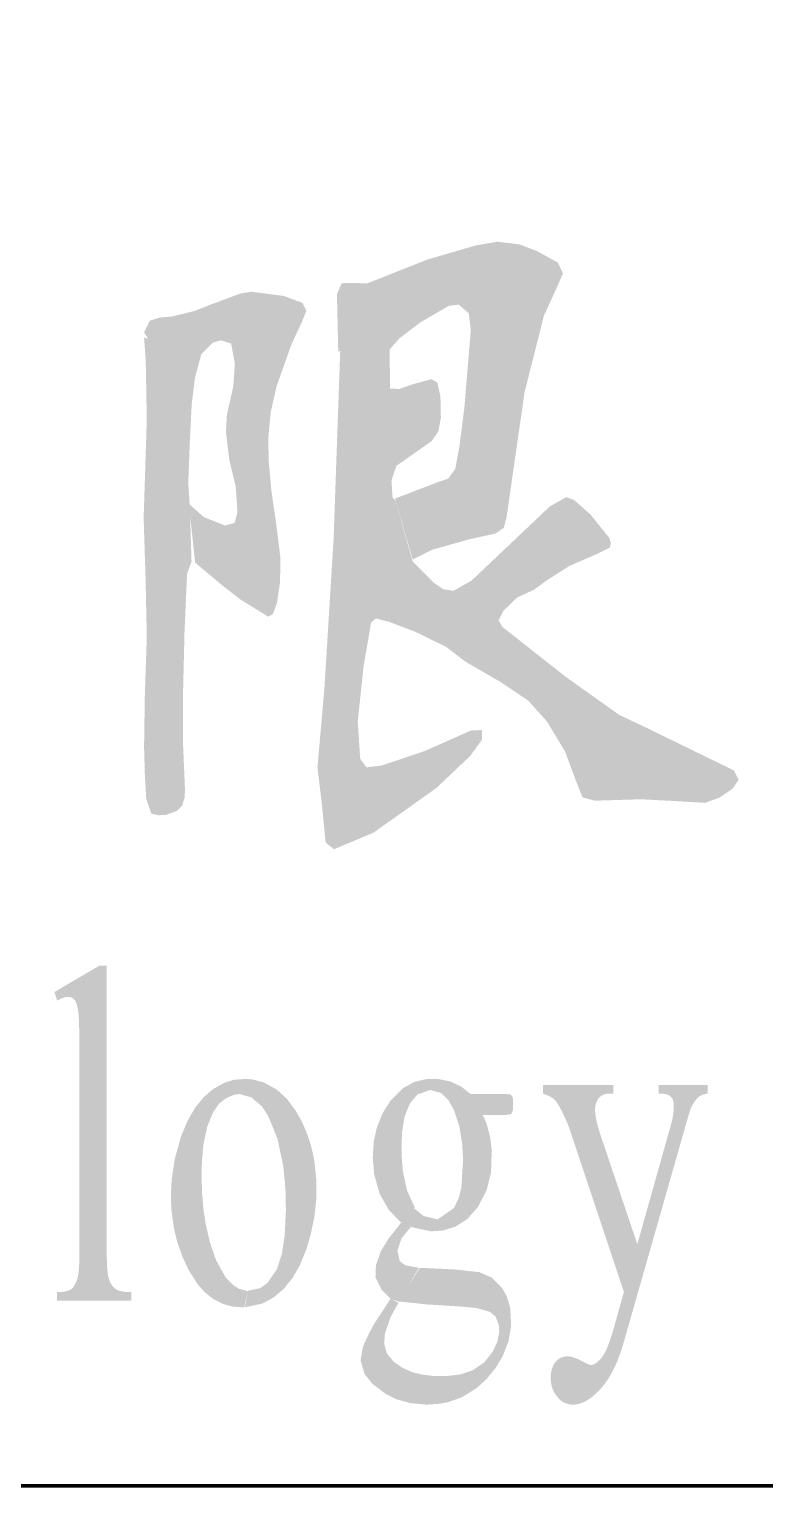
# Model space of a CAD drawing. Header units: millimetres. Extents: x -705761 to 1364679, y -410401 to 446404.
# Drawn here: x -521945 to -521269, y 202476 to 203813 of the extents above; entities that cross this region are included whole.
import ezdxf
from ezdxf.enums import TextEntityAlignment as Align

# ---------------------------------------------------------------- set-up
doc = ezdxf.new("R2010")
doc.units = ezdxf.units.MM
doc.layers.add('TK', color=7, linetype='Continuous')
doc.layers.add('模板-签名-公用', color=3, linetype='Continuous')
doc.layers.add('图框', color=7, linetype='Continuous', lineweight=13)
doc.styles.get("Standard").update_dxf_attribs({"font": 'arial.ttf'})
doc.styles.add('Style-仿宋_GB2312', font='')
doc.styles.add('宋体', font='', dxfattribs={"width": 0.7, "height": 2.5})
doc.styles.add('宋体_1', font='', dxfattribs={"width": 0.7, "height": 2.386364})
doc.styles.get('Style-仿宋_GB2312').set_extended_font_data('仿宋_GB2312')
doc.styles.get('宋体').set_extended_font_data('SimSun')
doc.styles.get('宋体_1').set_extended_font_data('SimSun')

# ---------------------------------------------------------------- blocks, each defined once
blk = doc.blocks.new('BSIET_专用图框_A3_6')
at = {"layer": '图框', "lineweight": 100}
blk.add_lwpolyline([(-395, 292), (-5, 292), (-5, 5), (-395, 5)], close=True, dxfattribs=at)
at = {"layer": 'TK', "style": '宋体', "width": 0.7, "flags": 3}
for tag, p in [('LZHQ_N会签6_T6_H6', (-407.253, 57.082)), ('LZHQ_N会签5_T6_H6', (-407.253, 49.082)), ('LZHQ_N会签4_T6_H6', (-407.253, 41.082)), ('LZHQ_N会签3_T6_H6', (-407.253, 33.082)), ('LZHQ_N会签2_T6_H6', (-407.253, 25.082)), ('LZHQ_N会签1_T6_H6', (-407.253, 17.082))]:
    blk.add_attdef(tag, text='', height=2.5, dxfattribs=at).set_placement(p, align=Align.MIDDLE)
at = {"layer": '模板-签名-公用', "style": '宋体', "width": 0.7}
blk.add_attdef('LZTQINS', text='', height=2, dxfattribs=at).set_placement((-5, 5), align=Align.MIDDLE)
at = {"layer": '模板-签名-公用', "style": '宋体', "width": 0.7, "flags": 3}
blk.add_attdef('LZFRAME', (-40.909, 2.064), '', height=3, dxfattribs=at)
blk = doc.blocks.new('BSIET_材料表_5')
at = {"layer": '图框', "linetype": 'Continuous', "lineweight": 25, "extrusion": (0, 0, -1)}
for points in [[(50.678, 8.505), (50.498, 8.595), (50.162, 8.69), (49.917, 8.744), (49.842, 8.796), (49.816, 8.889), (49.65, 10.042), (49.472, 10.744), (49.352, 11.007), (49.297, 11.134), (49.346, 11.233), (49.534, 11.336), (49.698, 11.399), (49.9, 11.423), (50.103, 11.388), (50.549, 11.257), (51.095, 11.041), (51.256, 11.045), (51.331, 11.042), (51.374, 10.941), (51.368, 10.686), (51.362, 10.415), (50.893, 10.43), (50.801, 10.535), (50.604, 10.685), (50.345, 10.835), (50.256, 10.846), (50.163, 10.766), (50.144, 10.614), (50.203, 9.902), (50.249, 9.541), (50.287, 9.338), (50.352, 9.248), (50.43, 9.222), (50.84, 9.065)], [(52.005, 7.98), (51.963, 8.004), (51.925, 8.107), (51.897, 8.299), (51.893, 8.521), (51.935, 8.855), (51.976, 9.132), (52.001, 9.408), (52.005, 9.624), (51.982, 9.859), (51.93, 10.091), (51.791, 10.484), (51.699, 10.679), (51.655, 10.789), (51.692, 10.862), (51.862, 10.925), (52.16, 10.964), (52.261, 10.948), (52.531, 10.847), (52.683, 10.787), (52.888, 10.737), (53.001, 10.727), (53.094, 10.698), (53.146, 10.59), (53.109, 10.532), (52.62, 10.392), (52.513, 10.497), (52.44, 10.518), (52.346, 10.488), (52.312, 10.302), (52.326, 10.098), (52.385, 9.834), (52.394, 9.679), (52.363, 9.419), (52.304, 9.173), (52.288, 8.937), (52.314, 8.842), (52.404, 8.818), (52.596, 8.894), (52.735, 9.017), (52.677, 8.477), (52.443, 8.28), (52.261, 8.138)], [(53.015, 6.157), (52.942, 6.161), (52.843, 6.198), (52.798, 6.243), (52.772, 6.324), (52.771, 6.411), (52.788, 6.811), (52.787, 7.323), (52.775, 7.826), (52.751, 8.376), (52.71, 8.486), (52.726, 8.993), (52.74, 9.209), (52.726, 9.584), (52.708, 9.938), (52.678, 10.177), (52.618, 10.397), (53.146, 10.543), (53.131, 10.334), (53.121, 9.791), (53.15, 8.888), (53.132, 8.321), (53.121, 7.794), (53.139, 7.267), (53.146, 6.787), (53.139, 6.531), (53.126, 6.305), (53.078, 6.171)], [(51.4, 5.845), (51.037, 5.998), (50.461, 6.407), (50.149, 6.702), (50.04, 6.853), (50.041, 6.94), (50.144, 6.935), (50.569, 6.746), (50.964, 6.614), (51.102, 6.597), (51.16, 6.674), (51.183, 7.019), (51.129, 7.527), (51.06, 7.927), (51.016, 7.964), (50.896, 7.933), (50.654, 7.842), (50.371, 7.703), (50.193, 7.567), (49.868, 7.379), (49.618, 7.211), (49.445, 7.019), (49.277, 6.741), (49.179, 6.476), (49.117, 6.321), (49.004, 6.291), (48.581, 6.304), (48.293, 6.289), (47.993, 6.271), (47.862, 6.318), (47.738, 6.401), (47.684, 6.483), (47.727, 6.569), (48.521, 6.956), (48.779, 7.078), (49.273, 7.429), (49.853, 7.886), (49.889, 7.946), (49.844, 8.035), (49.717, 8.157), (49.564, 8.227), (49.444, 8.315), (49.235, 8.448), (48.979, 8.559), (48.867, 8.615), (48.857, 8.656), (48.872, 8.703), (49.044, 8.919), (49.197, 9.053), (49.267, 9.078), (49.418, 8.993), (50.139, 8.31), (50.304, 8.218), (50.397, 8.233), (50.483, 8.291), (50.678, 8.487), (50.835, 9.045), (50.863, 9.074), (50.873, 9.233), (50.829, 9.364), (50.503, 9.593), (50.442, 9.682), (50.419, 9.807), (50.423, 10), (50.451, 10.129), (50.505, 10.161), (50.686, 10.112), (50.801, 10.071), (50.885, 10.075), (50.891, 10.432), (51.344, 10.415), (51.405, 8.689), (51.489, 7.327), (51.553, 6.595), (51.514, 6.275), (51.478, 5.906)], [(52.226, 1.638), (52.192, 1.788), (52.273, 1.81), (52.324, 1.84), (52.394, 1.91), (52.484, 2.071), (52.54, 2.233), (52.579, 2.4), (52.601, 2.545), (52.614, 2.702), (52.618, 2.862), (52.614, 2.987), (52.6, 3.139), (52.565, 3.3), (52.513, 3.428), (52.457, 3.509), (52.394, 3.559), (52.323, 3.59), (52.261, 3.599), (52.212, 3.737), (52.322, 3.728), (52.408, 3.701), (52.51, 3.644), (52.597, 3.57), (52.679, 3.47), (52.751, 3.343), (52.808, 3.203), (52.863, 3.005), (52.892, 2.822), (52.9, 2.67), (52.895, 2.536), (52.873, 2.373), (52.843, 2.245), (52.795, 2.107), (52.735, 1.978), (52.652, 1.849), (52.587, 1.777), (52.513, 1.718), (52.42, 1.67), (52.339, 1.647)], [(52.22, 1.639), (52.059, 1.674), (51.962, 1.726), (51.864, 1.807), (51.781, 1.91), (51.716, 2.023), (51.653, 2.178), (51.614, 2.312), (51.582, 2.469), (51.565, 2.613), (51.563, 2.804), (51.58, 2.971), (51.592, 3.038), (51.615, 3.134), (51.647, 3.229), (51.699, 3.35), (51.759, 3.454), (51.836, 3.556), (51.927, 3.639), (52.048, 3.705), (52.148, 3.731), (52.215, 3.737), (52.262, 3.595), (52.16, 3.567), (52.062, 3.483), (52.002, 3.388), (51.92, 3.186), (51.867, 2.937), (51.847, 2.723), (51.843, 2.536), (51.854, 2.298), (51.88, 2.13), (51.926, 1.989), (52.013, 1.863), (52.079, 1.815), (52.191, 1.792)], [(50.511, 2.337), (50.397, 2.345), (50.285, 2.38), (50.176, 2.45), (50.08, 2.558), (49.998, 2.717), (49.958, 2.879), (49.952, 3.082), (49.965, 3.197), (50.001, 3.333), (50.034, 3.404), (49.845, 3.405), (49.793, 3.408), (49.772, 3.415), (49.757, 3.448), (49.755, 3.544), (49.76, 3.568), (49.777, 3.593), (49.824, 3.599), (50.148, 3.599), (50.231, 3.665), (50.331, 3.713), (50.452, 3.737), (50.559, 3.734), (50.666, 3.707), (50.766, 3.652), (50.884, 3.534), (50.954, 3.423), (51.008, 3.289), (51.035, 3.168), (51.045, 3.015), (51.032, 2.861), (50.981, 2.68), (50.899, 2.536), (50.786, 2.417), (50.658, 2.554), (50.73, 2.711), (50.768, 2.886), (50.78, 3.034), (50.777, 3.242), (50.753, 3.39), (50.705, 3.509), (50.635, 3.593), (50.517, 3.635), (50.418, 3.607), (50.349, 3.54), (50.298, 3.449), (50.249, 3.3), (50.223, 3.136), (50.215, 2.995), (50.231, 2.739), (50.256, 2.639), (50.299, 2.551), (50.449, 2.447), (50.591, 2.481), (50.698, 2.377)], [(50.802, 1.691), (50.621, 2.002), (50.745, 2.025), (50.797, 2.063), (50.818, 2.161), (50.78, 2.274), (50.691, 2.383), (50.578, 2.478), (50.664, 2.548), (50.773, 2.431), (50.905, 2.263), (50.971, 2.154), (51.016, 2.025), (51.02, 1.916), (50.963, 1.799), (50.88, 1.716)], [(50.552, 0.746), (50.429, 0.754), (50.351, 0.769), (50.225, 0.814), (50.091, 0.897), (50.001, 0.979), (49.919, 1.079), (49.853, 1.187), (49.798, 1.326), (49.773, 1.472), (49.782, 1.633), (49.813, 1.739), (49.858, 1.819), (49.951, 1.912), (50.066, 1.962), (50.28, 1.986), (50.415, 1.993), (50.613, 2.002), (50.807, 1.693), (50.688, 1.681), (50.539, 1.665), (50.261, 1.648), (50.091, 1.633), (49.968, 1.597), (49.917, 1.555), (49.885, 1.472), (49.883, 1.411), (49.899, 1.326), (49.945, 1.228), (50.022, 1.133), (50.126, 1.062), (50.239, 1.024), (50.366, 1.008), (50.485, 1.009), (50.59, 1.021), (50.682, 1.044), (50.78, 1.088), (50.854, 1.141), (50.917, 1.219), (50.94, 1.303), (50.933, 1.397), (50.88, 1.553), (50.808, 1.682), (50.882, 1.718), (50.949, 1.614), (51.026, 1.497), (51.08, 1.399), (51.134, 1.282), (51.157, 1.154), (51.12, 1.027), (51.047, 0.936), (50.926, 0.844), (50.827, 0.795), (50.698, 0.759)]]:
    blk.add_hatch(color=7, dxfattribs=at).paths.add_polyline_path(points)
at = {"layer": '图框', "linetype": 'Continuous', "lineweight": 20}
h = blk.add_hatch(color=7, dxfattribs=at)
edge = h.paths.add_edge_path()
edge.add_line((-53.489, 4.776), (-53.557, 4.776))
edge.add_line((-53.557, 4.776), (-53.97, 4.534))
edge.add_line((-53.97, 4.534), (-53.944, 4.455))
edge.add_spline(control_points=[(-53.944, 4.455), (-53.884, 4.49), (-53.845, 4.49)], knot_values=[0, 0, 0, 1, 1, 1], degree=2, periodic=0)
edge.add_spline(control_points=[(-53.845, 4.49), (-53.808, 4.49), (-53.785, 4.462)], knot_values=[0, 0, 0, 1, 1, 1], degree=2, periodic=0)
edge.add_spline(control_points=[(-53.785, 4.462), (-53.762, 4.434), (-53.751, 4.357)], knot_values=[0, 0, 0, 1, 1, 1], degree=2, periodic=0)
edge.add_spline(control_points=[(-53.751, 4.357), (-53.74, 4.281), (-53.74, 3.947)], knot_values=[0, 0, 0, 1, 1, 1], degree=2, periodic=0)
edge.add_line((-53.74, 3.947), (-53.74, 2.148))
edge.add_spline(control_points=[(-53.74, 2.148), (-53.74, 1.964), (-53.76, 1.9)], knot_values=[0, 0, 0, 1, 1, 1], degree=2, periodic=0)
edge.add_spline(control_points=[(-53.76, 1.9), (-53.78, 1.835), (-53.815, 1.807)], knot_values=[0, 0, 0, 1, 1, 1], degree=2, periodic=0)
edge.add_spline(control_points=[(-53.815, 1.807), (-53.85, 1.779), (-53.947, 1.779)], knot_values=[0, 0, 0, 1, 1, 1], degree=2, periodic=0)
edge.add_line((-53.947, 1.779), (-53.947, 1.7))
edge.add_line((-53.947, 1.7), (-53.264, 1.7))
edge.add_line((-53.264, 1.7), (-53.264, 1.779))
edge.add_spline(control_points=[(-53.264, 1.779), (-53.372, 1.779), (-53.411, 1.81)], knot_values=[0, 0, 0, 1, 1, 1], degree=2, periodic=0)
edge.add_spline(control_points=[(-53.411, 1.81), (-53.451, 1.841), (-53.47, 1.902)], knot_values=[0, 0, 0, 1, 1, 1], degree=2, periodic=0)
edge.add_spline(control_points=[(-53.47, 1.902), (-53.489, 1.962), (-53.489, 2.148)], knot_values=[0, 0, 0, 1, 1, 1], degree=2, periodic=0)
edge.add_line((-53.489, 2.148), (-53.489, 4.776))
h = blk.add_hatch(color=7, dxfattribs=at)
edge = h.paths.add_edge_path()
edge.add_line((-49.482, 3.681), (-49.482, 3.602))
edge.add_spline(control_points=[(-49.482, 3.602), (-49.404, 3.576), (-49.37, 3.541)], knot_values=[0, 0, 0, 1, 1, 1], degree=2, periodic=0)
edge.add_spline(control_points=[(-49.37, 3.541), (-49.345, 3.515), (-49.307, 3.439)], knot_values=[0, 0, 0, 1, 1, 1], degree=2, periodic=0)
edge.add_spline(control_points=[(-49.307, 3.439), (-49.258, 3.34), (-49.235, 3.272)], knot_values=[0, 0, 0, 1, 1, 1], degree=2, periodic=0)
edge.add_line((-49.235, 3.272), (-48.737, 1.781))
edge.add_line((-48.737, 1.781), (-48.834, 1.436))
edge.add_spline(control_points=[(-48.834, 1.436), (-48.889, 1.244), (-48.942, 1.177)], knot_values=[0, 0, 0, 1, 1, 1], degree=2, periodic=0)
edge.add_spline(control_points=[(-48.942, 1.177), (-48.996, 1.11), (-49.042, 1.11)], knot_values=[0, 0, 0, 1, 1, 1], degree=2, periodic=0)
edge.add_spline(control_points=[(-49.042, 1.11), (-49.057, 1.11), (-49.117, 1.142)], knot_values=[0, 0, 0, 1, 1, 1], degree=2, periodic=0)
edge.add_spline(control_points=[(-49.117, 1.142), (-49.204, 1.189), (-49.254, 1.189)], knot_values=[0, 0, 0, 1, 1, 1], degree=2, periodic=0)
edge.add_spline(control_points=[(-49.254, 1.189), (-49.327, 1.189), (-49.368, 1.134)], knot_values=[0, 0, 0, 1, 1, 1], degree=2, periodic=0)
edge.add_spline(control_points=[(-49.368, 1.134), (-49.41, 1.079), (-49.41, 0.988)], knot_values=[0, 0, 0, 1, 1, 1], degree=2, periodic=0)
edge.add_spline(control_points=[(-49.41, 0.988), (-49.41, 0.893), (-49.352, 0.82)], knot_values=[0, 0, 0, 1, 1, 1], degree=2, periodic=0)
edge.add_spline(control_points=[(-49.352, 0.82), (-49.295, 0.746), (-49.205, 0.746)], knot_values=[0, 0, 0, 1, 1, 1], degree=2, periodic=0)
edge.add_spline(control_points=[(-49.205, 0.746), (-49.083, 0.746), (-48.95, 0.893)], knot_values=[0, 0, 0, 1, 1, 1], degree=2, periodic=0)
edge.add_spline(control_points=[(-48.95, 0.893), (-48.817, 1.04), (-48.736, 1.328)], knot_values=[0, 0, 0, 1, 1, 1], degree=2, periodic=0)
edge.add_line((-48.736, 1.328), (-48.172, 3.303))
edge.add_spline(control_points=[(-48.172, 3.303), (-48.134, 3.44), (-48.121, 3.47)], knot_values=[0, 0, 0, 1, 1, 1], degree=2, periodic=0)
edge.add_spline(control_points=[(-48.121, 3.47), (-48.084, 3.542), (-48.054, 3.568)], knot_values=[0, 0, 0, 1, 1, 1], degree=2, periodic=0)
edge.add_spline(control_points=[(-48.054, 3.568), (-48.024, 3.594), (-47.968, 3.602)], knot_values=[0, 0, 0, 1, 1, 1], degree=2, periodic=0)
edge.add_line((-47.968, 3.602), (-47.968, 3.681))
edge.add_line((-47.968, 3.681), (-48.418, 3.681))
edge.add_line((-48.418, 3.681), (-48.418, 3.602))
edge.add_spline(control_points=[(-48.418, 3.602), (-48.353, 3.602), (-48.327, 3.588)], knot_values=[0, 0, 0, 1, 1, 1], degree=2, periodic=0)
edge.add_spline(control_points=[(-48.327, 3.588), (-48.302, 3.574), (-48.29, 3.55)], knot_values=[0, 0, 0, 1, 1, 1], degree=2, periodic=0)
edge.add_spline(control_points=[(-48.29, 3.55), (-48.279, 3.531), (-48.279, 3.492)], knot_values=[0, 0, 0, 1, 1, 1], degree=2, periodic=0)
edge.add_spline(control_points=[(-48.279, 3.492), (-48.279, 3.405), (-48.305, 3.316)], knot_values=[0, 0, 0, 1, 1, 1], degree=2, periodic=0)
edge.add_line((-48.305, 3.316), (-48.614, 2.219))
edge.add_line((-48.614, 2.219), (-48.952, 3.221))
edge.add_spline(control_points=[(-48.952, 3.221), (-49.002, 3.37), (-49.002, 3.455)], knot_values=[0, 0, 0, 1, 1, 1], degree=2, periodic=0)
edge.add_spline(control_points=[(-49.002, 3.455), (-49.002, 3.518), (-48.968, 3.56)], knot_values=[0, 0, 0, 1, 1, 1], degree=2, periodic=0)
edge.add_spline(control_points=[(-48.968, 3.56), (-48.934, 3.602), (-48.866, 3.602)], knot_values=[0, 0, 0, 1, 1, 1], degree=2, periodic=0)
edge.add_line((-48.866, 3.602), (-48.834, 3.602))
edge.add_line((-48.834, 3.602), (-48.834, 3.681))
edge.add_line((-48.834, 3.681), (-49.482, 3.681))
at = {"layer": '图框', "color": 7, "linetype": 'Continuous', "lineweight": 100}
blk.add_line((-390, 0), (0, 0), dxfattribs=at)
at = {"layer": '图框', "color": 7, "style": 'Style-仿宋_GB2312', "width": 0.7}
for tag, height, p in [('质量', 3, (-191, 52.5)), ('比例', 3, (-191, 45.5)), ('出图日期', 3, (-191, 38.5)), ('总页数', 4, (-19.517, 35.142)), ('页码', 4, (-38.162, 35.008)), ('版本号', 2.5, (-6.095, 34.926)), ('专业', 3, (-191, 31.5)), ('项目编号', 3, (-191, 24.5)), ('图号', 4, (-24, 21)), ('设计阶段', 3, (-220, 17.5))]:
    blk.add_attdef(tag, text='', height=height, dxfattribs=at).set_placement(p, align=Align.MIDDLE)
at = {"layer": '图框', "style": '宋体_1', "width": 0.7, "flags": 3}
for tag, height, p in [('N审定_T5', 2.5, (-250.932, 52.29)), ('N审核_T5', 2.5, (-250.932, 45.29)), ('N校对_T5', 2.5, (-250.932, 38.29)), ('LZCO_NCB-W67-H36-D10_T7', 3, (-322.972, 34.135)), ('LZCO_NCB-W67-H36-D10_T7', 3, (-322.972, 34.135)), ('N设计_T5', 2.5, (-250.932, 31.29)), ('N制图_T5', 2.5, (-250.932, 24.29))]:
    blk.add_attdef(tag, text='', height=height, dxfattribs=at).set_placement(p, align=Align.MIDDLE_CENTER)
for tag, p in [('N审定_T6_H12_MV0.5_W15', (-231.906, 51.507)), ('N审核_T6_H12_MV0.5_W15', (-231.906, 44.507)), ('N校对_T6_H12_MV0.5_W15', (-231.906, 37.507)), ('N设计_T6_H12_MV0.5_W15', (-231.906, 30.507)), ('N制图_T6_H12_MV0.5_W15', (-231.906, 23.507))]:
    blk.add_attdef(tag, text='', height=1.5, dxfattribs=at).set_placement(p, align=Align.CENTER)
at = {"layer": '图框', "color": 7, "lineweight": 30, "width": 0.7, "flags": 104}
for tag, p in [('项目名称', (-79.178, 49.101)), ('子项', (-111.074, 34.832)), ('图名', (-111, 21))]:
    blk.add_attdef(tag, text='', height=4, dxfattribs=at).set_placement(p, align=Align.MIDDLE_CENTER)
at = {"layer": '图框', "style": '宋体', "width": 0.7, "flags": 3}
blk.add_attdef('LZBARCODE_T1', text='', height=3, dxfattribs=at).set_placement((-364.444, 3.341), align=Align.BOTTOM_RIGHT)

msp = doc.modelspace()

# ---------------------------------------------------------------- block references
at = {"layer": '图框', "color": 1, "lineweight": 35, "xscale": 100, "yscale": 100, "zscale": 100}
for name, p in [('BSIET_专用图框_A3_6', (-516024.39, 201975.8)), ('BSIET_材料表_5', (-516524.39, 202475.8))]:
    msp.add_blockref(name, p, dxfattribs=at)

doc.saveas('drawing.dxf')
